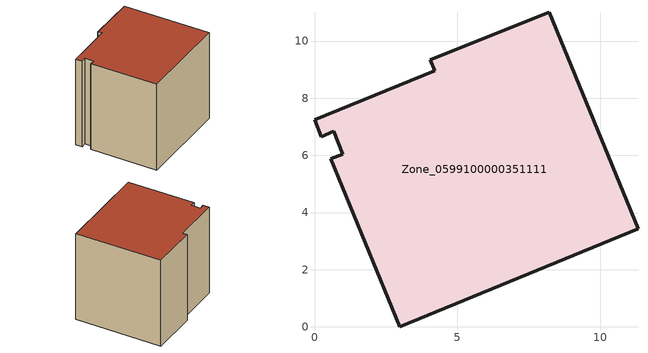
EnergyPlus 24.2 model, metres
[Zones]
Zone_0599100000351111
 floor ground (C_G): 0,7.25 4.2,8.97 4.05,9.34 8.21,11.02 11.32,3.44 2.98,0 0.56,5.89 0.99,6.05 0.67,6.84 0.24,6.66 z0
 wall outside (C_F): 2.98,0 11.32,3.44 8.21,11.02 4.05,9.34 4.2,8.97 0,7.25 0.24,6.66 0.67,6.84 0.99,6.05 0.56,5.89 2.98,0 z0:8.63
 roof outside (C_R): 4.2,8.97 0,7.25 0.24,6.66 0.67,6.84 0.99,6.05 0.56,5.89 2.98,0 11.32,3.44 8.21,11.02 4.05,9.34 z8.63
[BUILDING]
Pand.0599100000351111: North Axis=0; Terrain=City; Loads Convergence Tolerance Value=0.04; Temperature Convergence Tolerance Value=0.4; Solar Distribution=FullExterior; Maximum Number of Warmup Days=25; Minimum Number of Warmup Days=1
[Site:Location]
Rotterdam.The.Hague.AP_ZH_NLD Design_Conditions: Latitude=51.96; Longitude=4.45; Time Zone=1; Elevation=-4.5
[SITE:GROUNDTEMPERATURE:BUILDINGSURFACE]
18, 18, 18, 18, 18, 18, 18, 18, 18, 18, 18, 18
[MATERIAL] Thermal Absorptance=0.9; Solar Absorptance=0.7; Visible Absorptance=0.7
Name | Roughness | Thickness | Conductivity | Density | Specific Heat
G.TC.1992-2005 | MediumSmooth | 0.15 | 0.06 | 540 | 1210
F.TC.1992-2005 | Rough | 0.3 | 0.12 | 1920 | 840
R.TC.1992-2005 | MediumRough | 0.2 | 0.08 | 1500 | 1000
[CONSTRUCTION]
C_G: G.TC.1992-2005
C_F: F.TC.1992-2005
C_R: R.TC.1992-2005
[ZONE]
Zone_0599100000351111: Type=1; Multiplier=1; Ceiling Height=Autocalculate; Volume=Autocalculate; Floor Area=autocalculate; Part of Total Floor Area=Yes
[ZONEINFILTRATION:DESIGNFLOWRATE]
Infil_Zone_0599100000351111: Zone or ZoneList or Space or SpaceList=Zone_0599100000351111; Schedule=AlwaysOn; Design Flow Rate Calculation Method=Flow/Area; Flow Rate per Floor Area=0.0015; Constant Term Coefficient=1; Temperature Term Coefficient=0; Velocity Term Coefficient=0; Velocity Squared Term Coefficient=0
[HVACTEMPLATE:ZONE:IDEALLOADSAIRSYSTEM]
Zone_0599100000351111: Maximum Heating Supply Air Temperature=50; Minimum Cooling Supply Air Temperature=13; Maximum Heating Supply Air Humidity Ratio=0.0156; Minimum Cooling Supply Air Humidity Ratio=0.0077; Heating Limit=NoLimit; Cooling Limit=NoLimit; Dehumidification Control Type=ConstantSensibleHeatRatio; Cooling Sensible Heat Ratio=0.7; Dehumidification Setpoint=60; Humidification Control Type=None; Humidification Setpoint=30; Outdoor Air Method=None; Outdoor Air Flow Rate per Person=0.00944; Outdoor Air Flow Rate per Zone Floor Area=0; Outdoor Air Flow Rate per Zone=0; Demand Controlled Ventilation Type=None; Outdoor Air Economizer Type=NoEconomizer; Heat Recovery Type=None; Sensible Heat Recovery Effectiveness=0.7; Latent Heat Recovery Effectiveness=0.65
[ZONECONTROL:THERMOSTAT]
ThermostatControl_Zone_0599100000351111: Zone or ZoneList=Zone_0599100000351111; Control Type Schedule=DualSetpointControlType; Control 1=Thermostat_Zone_0599100000351111; Temperature Difference Between Cutout And Setpoint=0
[THERMOSTATSETPOINT:DUALSETPOINT]
Thermostat_Zone_0599100000351111: Heating Setpoint Temperature Schedule=HeatingSetpoint_Zone_0599100000351111; Cooling Setpoint Temperature Schedule=CoolingSetpoint_Zone_0599100000351111
[SCHEDULE:COMPACT]
HeatingSetpoint_Zone_0599100000351111: Through: 12/31, For: AllDays, Until: 24:00, 21
CoolingSetpoint_Zone_0599100000351111: Through: 12/31, For: AllDays, Until: 24:00, 24
DualSetpointControlType: Through: 12/31, For: AllDays, Until: 24:00, 4
AlwaysOn: Through: 12/31, For: AllDays, Until: 24:00, 1
